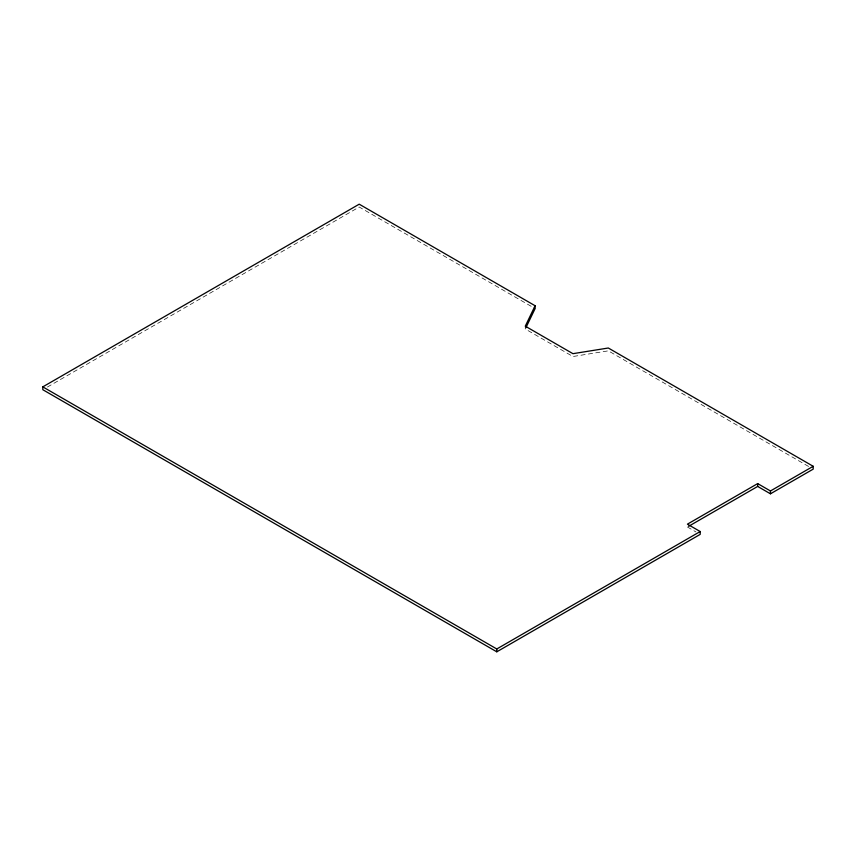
<?xml version="1.0" encoding="UTF-8"?>
<svg xmlns="http://www.w3.org/2000/svg" width="856" height="856" viewBox="0 0 856 856"><rect width="100%" height="100%" fill="white"/><g stroke="black" fill="none" stroke-linecap="round" stroke-linejoin="round"><path stroke-width="0.64" stroke-dasharray="4.28 3.21" d="M47.422 387.04L359.21 207.024L535.107 308.577M808.567 466.456L608.316 350.842L572.942 356.513L525.284 329.004L525.284 326.168M687.422 526.996L695.939 531.918"/><path stroke-width="1.28" d="M813.2 466.295L770.453 490.97L757.678 483.597L687.422 524.161L700.197 531.533L700.197 534.379L496.79 651.812L42.8 389.705L42.8 386.869L359.21 204.188L535.107 305.742L525.284 326.168L572.942 353.678L608.316 348.007L813.2 466.295L813.2 469.131L770.453 493.805L757.678 486.433L688.577 526.333M525.862 327.795L535.107 308.577L535.107 305.742M42.8 386.869L496.79 648.976L700.197 531.533M770.453 490.97L770.453 493.805M757.678 483.597L757.678 486.433M496.79 648.976L496.79 651.812"/></g></svg>
